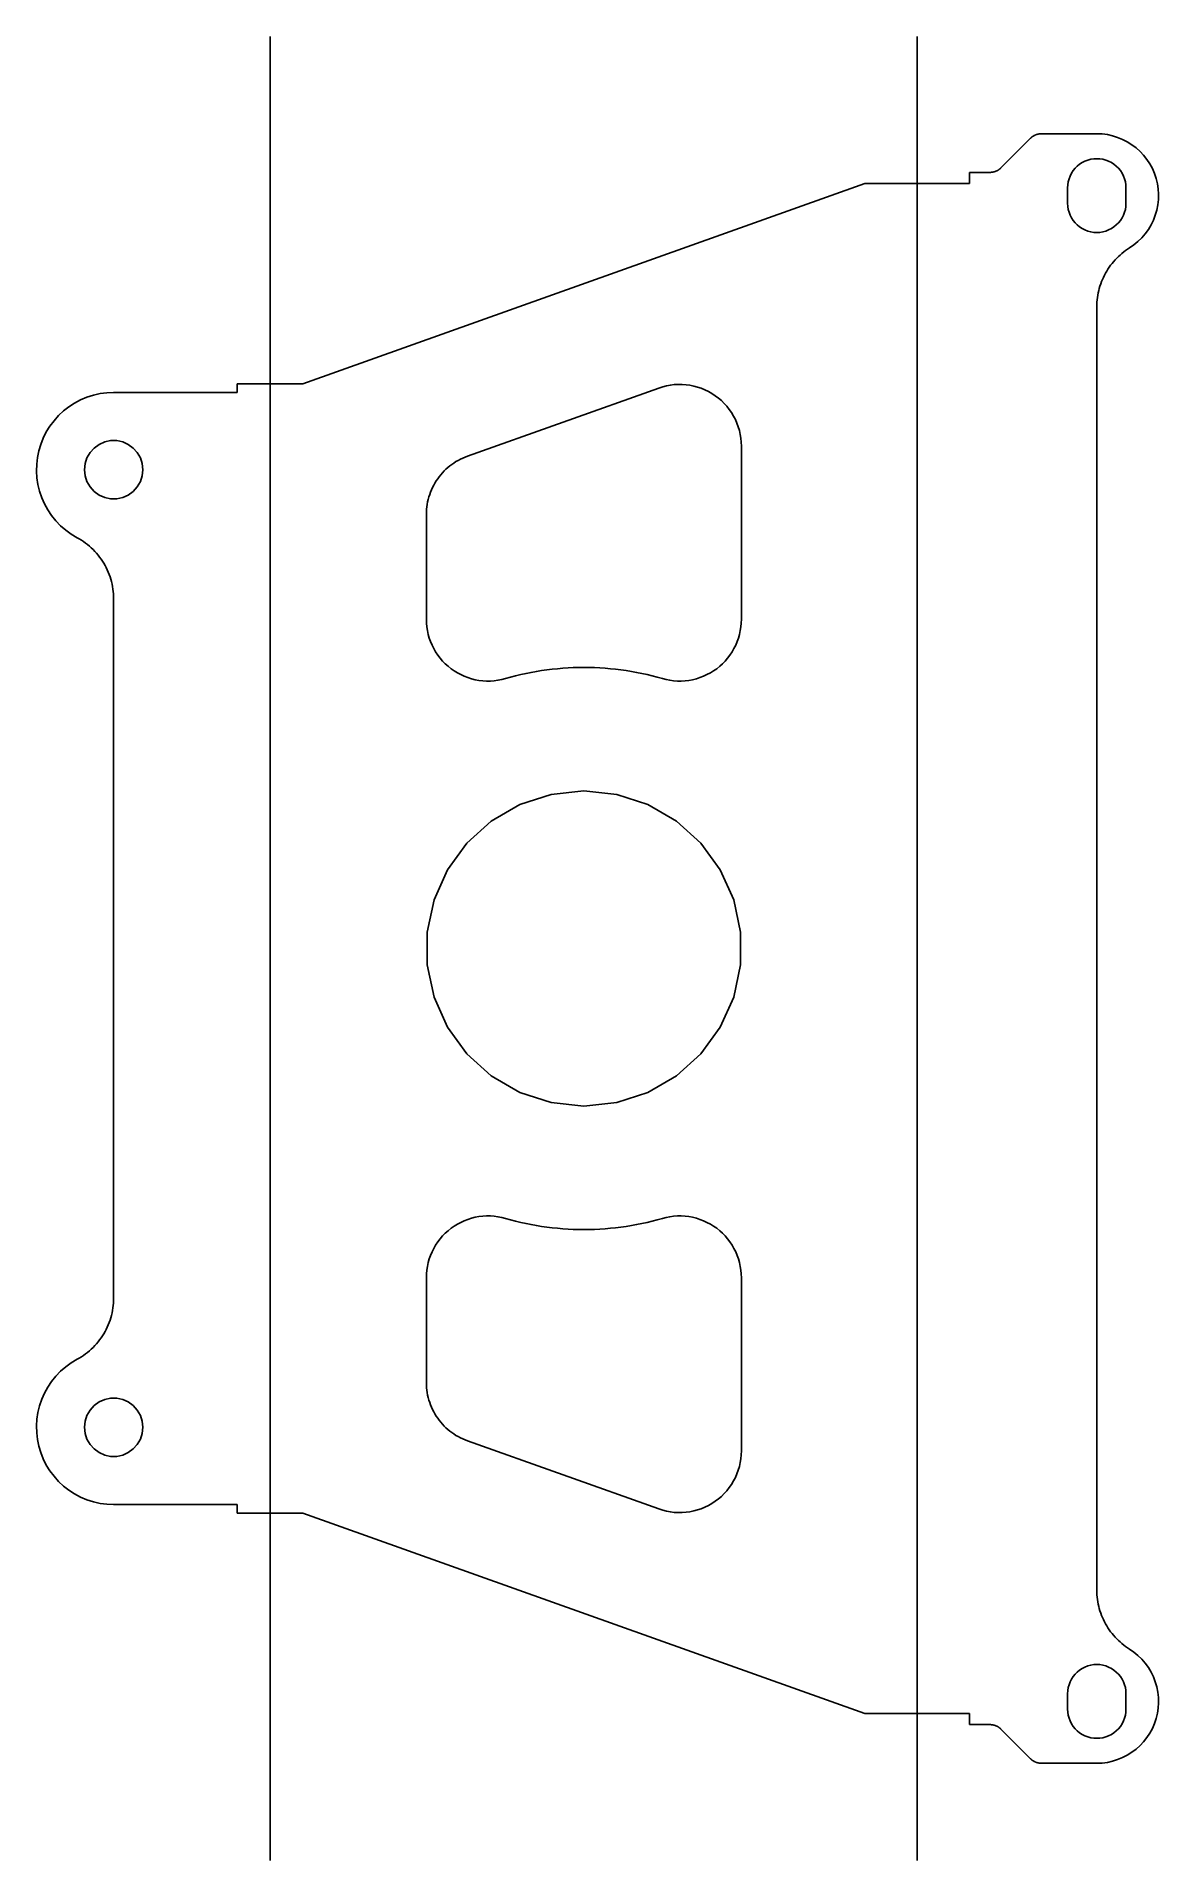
# Model space of a CAD drawing. Header units: metres. Extents: x -58 to 57, y -94 to 94.
import ezdxf

# ---------------------------------------------------------------- set-up
doc = ezdxf.new("R2010")
doc.units = ezdxf.units.M
doc.layers.add('CUT', color=3, linetype='Continuous')
doc.layers.add('FOLD', color=1, linetype='Continuous')

msp = doc.modelspace()

# ---------------------------------------------------------------- linework, layer by layer
at = {"layer": 'CUT'}
for p, q in [((44.09, 83.28), (41.05, 80.24)), ((50.9, 83.74), (45.21, 83.74)), ((37.81, 79.77), (37.81, 78.64)), ((39.93, 79.77), (37.81, 79.77)), ((27.07, 78.64), (-30.71, 58.05)), ((37.81, 78.64), (27.07, 78.64)), ((47.9, 78.18), (47.9, 76.6)), ((53.9, 76.6), (53.9, 78.18)), ((50.9, -65.94), (50.9, 65.94)), ((-50.16, 57.15), (-37.46, 57.15)), ((-37.46, 58.05), (-37.46, 57.15)), ((-30.71, 58.05), (-37.46, 58.05)), ((5.89, 57.61), (-13.79, 50.6)), ((14.37, 33.84), (14.37, 51.63)), ((-18.01, 44.62), (-18.01, 33.84)), ((-50.16, -35.93), (-50.16, 35.93)), ((-18.01, -33.84), (-18.01, -44.62)), ((14.37, -51.63), (14.37, -33.84)), ((-13.79, -50.6), (5.89, -57.61)), ((-37.46, -57.15), (-50.16, -57.15)), ((-37.46, -57.15), (-37.46, -58.05)), ((-37.46, -58.05), (-30.71, -58.05)), ((-30.71, -58.05), (27.07, -78.64)), ((47.9, -76.6), (47.9, -78.18)), ((53.9, -78.18), (53.9, -76.6)), ((27.07, -78.64), (37.81, -78.64)), ((37.81, -78.64), (37.81, -79.77)), ((37.81, -79.77), (39.93, -79.77)), ((41.05, -80.24), (44.09, -83.28)), ((45.21, -83.74), (50.9, -83.74))]:
    msp.add_line(p, q, dxfattribs=at)
for points in [[(45.21, 83.74), (45.17, 83.74), (45.13, 83.74), (45.08, 83.74), (45.04, 83.73), (45, 83.73), (44.96, 83.72), (44.92, 83.71), (44.88, 83.71), (44.84, 83.7), (44.8, 83.69), (44.76, 83.68), (44.72, 83.66), (44.68, 83.65), (44.64, 83.64), (44.6, 83.62), (44.56, 83.6), (44.53, 83.59), (44.49, 83.57), (44.45, 83.55), (44.42, 83.53), (44.38, 83.51), (44.34, 83.48), (44.31, 83.46), (44.28, 83.44), (44.24, 83.41), (44.21, 83.39), (44.18, 83.36), (44.15, 83.33), (44.12, 83.3), (44.09, 83.28)], [(54.26, 72), (54.71, 72.31), (55.14, 72.66), (55.53, 73.04), (55.89, 73.46), (56.21, 73.9), (56.49, 74.37), (56.73, 74.86), (56.92, 75.37), (57.07, 75.89), (57.18, 76.43), (57.24, 76.97), (57.25, 77.52), (57.22, 78.07), (57.13, 78.61), (57.01, 79.14), (56.83, 79.66), (56.62, 80.16), (56.36, 80.64), (56.06, 81.1), (55.72, 81.53), (55.35, 81.93), (54.94, 82.29), (54.5, 82.62), (54.04, 82.91), (53.55, 83.16), (53.05, 83.37), (52.52, 83.53), (51.99, 83.65), (51.45, 83.72), (50.9, 83.74)], [(53.9, 78.18), (53.89, 78.5), (53.84, 78.81), (53.76, 79.11), (53.64, 79.4), (53.5, 79.68), (53.33, 79.95), (53.13, 80.19), (52.91, 80.41), (52.67, 80.61), (52.4, 80.78), (52.12, 80.93), (51.83, 81.04), (51.53, 81.12), (51.22, 81.17), (50.9, 81.18), (50.59, 81.17), (50.28, 81.12), (49.97, 81.04), (49.68, 80.93), (49.4, 80.78), (49.14, 80.61), (48.89, 80.41), (48.67, 80.19), (48.47, 79.95), (48.3, 79.68), (48.16, 79.4), (48.05, 79.11), (47.97, 78.81), (47.92, 78.5), (47.9, 78.18)], [(41.05, 80.24), (41.02, 80.21), (40.99, 80.18), (40.96, 80.15), (40.92, 80.13), (40.89, 80.1), (40.86, 80.08), (40.82, 80.05), (40.79, 80.03), (40.76, 80.01), (40.72, 79.98), (40.68, 79.96), (40.65, 79.94), (40.61, 79.93), (40.57, 79.91), (40.53, 79.89), (40.49, 79.88), (40.46, 79.86), (40.42, 79.85), (40.38, 79.84), (40.34, 79.83), (40.3, 79.82), (40.26, 79.81), (40.21, 79.8), (40.17, 79.79), (40.13, 79.79), (40.09, 79.78), (40.05, 79.78), (40.01, 79.77), (39.97, 79.77), (39.93, 79.77)], [(47.9, 76.6), (47.92, 76.28), (47.97, 75.97), (48.05, 75.67), (48.16, 75.38), (48.3, 75.1), (48.47, 74.83), (48.67, 74.59), (48.89, 74.37), (49.14, 74.17), (49.4, 74), (49.68, 73.86), (49.97, 73.74), (50.28, 73.66), (50.59, 73.61), (50.9, 73.6), (51.22, 73.61), (51.53, 73.66), (51.83, 73.74), (52.12, 73.86), (52.4, 74), (52.67, 74.17), (52.91, 74.37), (53.13, 74.59), (53.33, 74.83), (53.5, 75.1), (53.64, 75.38), (53.76, 75.67), (53.84, 75.97), (53.89, 76.28), (53.9, 76.6)], [(50.9, 65.94), (50.91, 66.18), (50.92, 66.43), (50.94, 66.67), (50.97, 66.9), (51, 67.14), (51.05, 67.38), (51.1, 67.62), (51.16, 67.85), (51.23, 68.08), (51.31, 68.31), (51.39, 68.54), (51.48, 68.76), (51.58, 68.98), (51.69, 69.2), (51.8, 69.41), (51.92, 69.62), (52.05, 69.82), (52.18, 70.02), (52.32, 70.22), (52.47, 70.41), (52.62, 70.59), (52.78, 70.77), (52.95, 70.95), (53.12, 71.12), (53.3, 71.28), (53.48, 71.44), (53.67, 71.59), (53.86, 71.73), (54.06, 71.87), (54.26, 72)], [(-50.16, 57.15), (-50.86, 57.12), (-51.55, 57.03), (-52.23, 56.87), (-52.9, 56.66), (-53.55, 56.39), (-54.17, 56.06), (-54.75, 55.68), (-55.31, 55.25), (-55.82, 54.77), (-56.29, 54.25), (-56.71, 53.69), (-57.08, 53.1), (-57.39, 52.47), (-57.65, 51.82), (-57.85, 51.15), (-57.99, 50.47), (-58.07, 49.77), (-58.09, 49.07), (-58.05, 48.37), (-57.94, 47.68), (-57.78, 47), (-57.55, 46.33), (-57.27, 45.69), (-56.93, 45.08), (-56.54, 44.5), (-56.1, 43.95), (-55.61, 43.45), (-55.08, 42.99), (-54.52, 42.58), (-53.92, 42.22)], [(14.37, 51.63), (14.36, 52.04), (14.32, 52.44), (14.26, 52.84), (14.17, 53.23), (14.05, 53.62), (13.91, 54), (13.75, 54.37), (13.56, 54.73), (13.36, 55.08), (13.12, 55.41), (12.87, 55.73), (12.6, 56.03), (12.31, 56.31), (12.01, 56.58), (11.68, 56.82), (11.34, 57.04), (10.99, 57.24), (10.63, 57.42), (10.25, 57.58), (9.87, 57.71), (9.48, 57.81), (9.08, 57.89), (8.68, 57.95), (8.28, 57.98), (7.87, 57.98), (7.47, 57.96), (7.07, 57.91), (6.67, 57.84), (6.28, 57.74), (5.89, 57.61)], [(-47.16, 49.21), (-47.22, 48.59), (-47.41, 47.99), (-47.73, 47.45), (-48.15, 46.98), (-48.66, 46.61), (-49.23, 46.36), (-49.84, 46.23), (-50.47, 46.23), (-51.08, 46.36), (-51.66, 46.61), (-52.16, 46.98), (-52.58, 47.45), (-52.9, 47.99), (-53.09, 48.59), (-53.16, 49.21), (-53.09, 49.84), (-52.9, 50.43), (-52.58, 50.98), (-52.16, 51.44), (-51.66, 51.81), (-51.08, 52.07), (-50.47, 52.2), (-49.84, 52.2), (-49.23, 52.07), (-48.66, 51.81), (-48.15, 51.44), (-47.73, 50.98), (-47.41, 50.43), (-47.22, 49.84), (-47.16, 49.21)], [(-13.79, 50.6), (-14.04, 50.51), (-14.28, 50.41), (-14.51, 50.29), (-14.74, 50.17), (-14.97, 50.04), (-15.18, 49.9), (-15.4, 49.75), (-15.61, 49.6), (-15.81, 49.43), (-16, 49.26), (-16.19, 49.08), (-16.36, 48.89), (-16.53, 48.69), (-16.7, 48.49), (-16.85, 48.28), (-17, 48.06), (-17.13, 47.84), (-17.26, 47.62), (-17.38, 47.38), (-17.49, 47.15), (-17.59, 46.91), (-17.67, 46.66), (-17.75, 46.41), (-17.82, 46.16), (-17.88, 45.91), (-17.93, 45.65), (-17.96, 45.4), (-17.99, 45.14), (-18.01, 44.88), (-18.01, 44.62)], [(-50.16, 35.93), (-50.16, 36.19), (-50.17, 36.44), (-50.2, 36.7), (-50.23, 36.95), (-50.27, 37.21), (-50.32, 37.46), (-50.38, 37.71), (-50.45, 37.95), (-50.53, 38.2), (-50.61, 38.44), (-50.71, 38.68), (-50.81, 38.91), (-50.92, 39.15), (-51.04, 39.37), (-51.17, 39.6), (-51.3, 39.81), (-51.45, 40.03), (-51.6, 40.23), (-51.75, 40.44), (-51.92, 40.63), (-52.09, 40.82), (-52.27, 41.01), (-52.46, 41.18), (-52.65, 41.35), (-52.85, 41.52), (-53.05, 41.67), (-53.26, 41.82), (-53.47, 41.96), (-53.69, 42.1), (-53.92, 42.22)], [(-9.89, 27.74), (-10.27, 27.64), (-10.65, 27.57), (-11.04, 27.52), (-11.43, 27.49), (-11.83, 27.49), (-12.22, 27.51), (-12.61, 27.56), (-12.99, 27.63), (-13.38, 27.73), (-13.75, 27.84), (-14.12, 27.98), (-14.47, 28.15), (-14.82, 28.33), (-15.15, 28.54), (-15.47, 28.76), (-15.78, 29.01), (-16.07, 29.27), (-16.35, 29.55), (-16.6, 29.85), (-16.84, 30.16), (-17.06, 30.49), (-17.25, 30.83), (-17.43, 31.18), (-17.58, 31.54), (-17.71, 31.91), (-17.82, 32.29), (-17.9, 32.67), (-17.96, 33.06), (-18, 33.45), (-18.01, 33.84)], [(14.37, 33.84), (14.36, 33.45), (14.32, 33.06), (14.26, 32.67), (14.18, 32.29), (14.07, 31.91), (13.94, 31.54), (13.79, 31.18), (13.61, 30.83), (13.42, 30.49), (13.2, 30.16), (12.96, 29.85), (12.71, 29.55), (12.43, 29.27), (12.14, 29.01), (11.83, 28.76), (11.51, 28.54), (11.18, 28.33), (10.83, 28.15), (10.48, 27.98), (10.11, 27.84), (9.74, 27.73), (9.35, 27.63), (8.97, 27.56), (8.58, 27.51), (8.19, 27.49), (7.79, 27.49), (7.4, 27.52), (7.01, 27.57), (6.63, 27.64), (6.25, 27.74)], [(-9.89, 27.74), (-9.36, 27.89), (-8.84, 28.03), (-8.31, 28.15), (-7.77, 28.27), (-7.24, 28.38), (-6.7, 28.48), (-6.17, 28.56), (-5.63, 28.64), (-5.08, 28.71), (-4.54, 28.76), (-4, 28.81), (-3.45, 28.85), (-2.91, 28.87), (-2.37, 28.89), (-1.82, 28.89), (-1.27, 28.89), (-0.73, 28.87), (-0.19, 28.85), (0.36, 28.81), (0.9, 28.76), (1.44, 28.71), (1.99, 28.64), (2.52, 28.56), (3.06, 28.48), (3.6, 28.38), (4.13, 28.27), (4.67, 28.15), (5.2, 28.03), (5.72, 27.89), (6.25, 27.74)], [(-1.82, -16.19), (-5.19, -15.84), (-8.41, -14.79), (-11.34, -13.1), (-13.85, -10.83), (-15.84, -8.1), (-17.22, -5), (-17.92, -1.69), (-17.92, 1.69), (-17.22, 5), (-15.84, 8.1), (-13.85, 10.83), (-11.34, 13.1), (-8.41, 14.79), (-5.19, 15.84), (-1.82, 16.19), (1.55, 15.84), (4.77, 14.79), (7.7, 13.1), (10.21, 10.83), (12.2, 8.1), (13.58, 5), (14.28, 1.69), (14.28, -1.69), (13.58, -5), (12.2, -8.1), (10.21, -10.83), (7.7, -13.1), (4.77, -14.79), (1.55, -15.84), (-1.82, -16.19)], [(-9.89, -27.74), (-10.27, -27.64), (-10.65, -27.57), (-11.04, -27.52), (-11.43, -27.49), (-11.83, -27.49), (-12.22, -27.51), (-12.61, -27.56), (-12.99, -27.63), (-13.38, -27.73), (-13.75, -27.84), (-14.12, -27.98), (-14.47, -28.15), (-14.82, -28.33), (-15.15, -28.54), (-15.47, -28.76), (-15.78, -29.01), (-16.07, -29.27), (-16.35, -29.55), (-16.6, -29.85), (-16.84, -30.16), (-17.06, -30.49), (-17.25, -30.83), (-17.43, -31.18), (-17.58, -31.54), (-17.71, -31.91), (-17.82, -32.29), (-17.9, -32.67), (-17.96, -33.06), (-18, -33.45), (-18.01, -33.84)], [(-9.89, -27.74), (-9.36, -27.89), (-8.84, -28.03), (-8.31, -28.15), (-7.77, -28.27), (-7.24, -28.38), (-6.7, -28.48), (-6.17, -28.56), (-5.63, -28.64), (-5.08, -28.71), (-4.54, -28.76), (-4, -28.81), (-3.45, -28.85), (-2.91, -28.87), (-2.37, -28.89), (-1.82, -28.89), (-1.27, -28.89), (-0.73, -28.87), (-0.19, -28.85), (0.36, -28.81), (0.9, -28.76), (1.44, -28.71), (1.99, -28.64), (2.52, -28.56), (3.06, -28.48), (3.6, -28.38), (4.13, -28.27), (4.67, -28.15), (5.2, -28.03), (5.72, -27.89), (6.25, -27.74)], [(14.37, -33.84), (14.36, -33.45), (14.32, -33.06), (14.26, -32.67), (14.18, -32.29), (14.07, -31.91), (13.94, -31.54), (13.79, -31.18), (13.61, -30.83), (13.42, -30.49), (13.2, -30.16), (12.96, -29.85), (12.71, -29.55), (12.43, -29.27), (12.14, -29.01), (11.83, -28.76), (11.51, -28.54), (11.18, -28.33), (10.83, -28.15), (10.48, -27.98), (10.11, -27.84), (9.74, -27.73), (9.35, -27.63), (8.97, -27.56), (8.58, -27.51), (8.19, -27.49), (7.79, -27.49), (7.4, -27.52), (7.01, -27.57), (6.63, -27.64), (6.25, -27.74)], [(-53.92, -42.22), (-53.69, -42.1), (-53.47, -41.96), (-53.26, -41.82), (-53.05, -41.67), (-52.85, -41.52), (-52.65, -41.35), (-52.46, -41.18), (-52.27, -41.01), (-52.09, -40.82), (-51.92, -40.63), (-51.75, -40.44), (-51.6, -40.23), (-51.45, -40.03), (-51.3, -39.81), (-51.17, -39.6), (-51.04, -39.37), (-50.92, -39.15), (-50.81, -38.91), (-50.71, -38.68), (-50.61, -38.44), (-50.53, -38.2), (-50.45, -37.95), (-50.38, -37.71), (-50.32, -37.46), (-50.27, -37.21), (-50.23, -36.95), (-50.2, -36.7), (-50.17, -36.44), (-50.16, -36.19), (-50.16, -35.93)], [(-53.92, -42.22), (-54.52, -42.58), (-55.08, -42.99), (-55.61, -43.45), (-56.1, -43.95), (-56.54, -44.5), (-56.93, -45.08), (-57.27, -45.69), (-57.55, -46.33), (-57.78, -47), (-57.94, -47.68), (-58.05, -48.37), (-58.09, -49.07), (-58.07, -49.77), (-57.99, -50.47), (-57.85, -51.15), (-57.65, -51.82), (-57.39, -52.47), (-57.08, -53.1), (-56.71, -53.69), (-56.29, -54.25), (-55.82, -54.77), (-55.31, -55.25), (-54.75, -55.68), (-54.17, -56.06), (-53.55, -56.39), (-52.9, -56.66), (-52.23, -56.87), (-51.55, -57.03), (-50.86, -57.12), (-50.16, -57.15)], [(-18.01, -44.62), (-18.01, -44.88), (-17.99, -45.14), (-17.96, -45.4), (-17.93, -45.65), (-17.88, -45.91), (-17.82, -46.16), (-17.75, -46.41), (-17.67, -46.66), (-17.59, -46.91), (-17.49, -47.15), (-17.38, -47.38), (-17.26, -47.62), (-17.13, -47.84), (-17, -48.06), (-16.85, -48.28), (-16.7, -48.49), (-16.53, -48.69), (-16.36, -48.89), (-16.19, -49.08), (-16, -49.26), (-15.81, -49.43), (-15.61, -49.6), (-15.4, -49.75), (-15.18, -49.9), (-14.97, -50.04), (-14.74, -50.17), (-14.51, -50.29), (-14.28, -50.41), (-14.04, -50.51), (-13.79, -50.6)], [(-47.16, -49.21), (-47.22, -49.84), (-47.41, -50.43), (-47.73, -50.98), (-48.15, -51.44), (-48.66, -51.81), (-49.23, -52.07), (-49.84, -52.2), (-50.47, -52.2), (-51.08, -52.07), (-51.66, -51.81), (-52.16, -51.44), (-52.58, -50.98), (-52.9, -50.43), (-53.09, -49.84), (-53.16, -49.21), (-53.09, -48.59), (-52.9, -47.99), (-52.58, -47.45), (-52.16, -46.98), (-51.66, -46.61), (-51.08, -46.36), (-50.47, -46.23), (-49.84, -46.23), (-49.23, -46.36), (-48.66, -46.61), (-48.15, -46.98), (-47.73, -47.45), (-47.41, -47.99), (-47.22, -48.59), (-47.16, -49.21)], [(14.37, -51.63), (14.36, -52.04), (14.32, -52.44), (14.26, -52.84), (14.17, -53.23), (14.05, -53.62), (13.91, -54), (13.75, -54.37), (13.56, -54.73), (13.36, -55.08), (13.12, -55.41), (12.87, -55.73), (12.6, -56.03), (12.31, -56.31), (12.01, -56.58), (11.68, -56.82), (11.34, -57.04), (10.99, -57.24), (10.63, -57.42), (10.25, -57.58), (9.87, -57.71), (9.48, -57.81), (9.08, -57.89), (8.68, -57.95), (8.28, -57.98), (7.87, -57.98), (7.47, -57.96), (7.07, -57.91), (6.67, -57.84), (6.28, -57.74), (5.89, -57.61)], [(54.26, -72), (54.06, -71.87), (53.86, -71.73), (53.67, -71.59), (53.48, -71.44), (53.3, -71.28), (53.12, -71.12), (52.95, -70.95), (52.78, -70.77), (52.62, -70.59), (52.47, -70.41), (52.32, -70.22), (52.18, -70.02), (52.05, -69.82), (51.92, -69.62), (51.8, -69.41), (51.69, -69.2), (51.58, -68.98), (51.48, -68.76), (51.39, -68.54), (51.31, -68.31), (51.23, -68.08), (51.16, -67.85), (51.1, -67.62), (51.05, -67.38), (51, -67.14), (50.97, -66.9), (50.94, -66.67), (50.92, -66.43), (50.91, -66.18), (50.9, -65.94)], [(50.9, -83.74), (51.45, -83.72), (51.99, -83.65), (52.52, -83.53), (53.05, -83.37), (53.55, -83.16), (54.04, -82.91), (54.5, -82.62), (54.94, -82.29), (55.35, -81.93), (55.72, -81.53), (56.06, -81.1), (56.36, -80.64), (56.62, -80.16), (56.83, -79.66), (57.01, -79.14), (57.13, -78.61), (57.22, -78.07), (57.25, -77.52), (57.24, -76.97), (57.18, -76.43), (57.07, -75.89), (56.92, -75.37), (56.73, -74.86), (56.49, -74.37), (56.21, -73.9), (55.89, -73.46), (55.53, -73.04), (55.14, -72.66), (54.71, -72.31), (54.26, -72)], [(53.9, -76.6), (53.89, -76.28), (53.84, -75.97), (53.76, -75.67), (53.64, -75.38), (53.5, -75.1), (53.33, -74.83), (53.13, -74.59), (52.91, -74.37), (52.67, -74.17), (52.4, -74), (52.12, -73.86), (51.83, -73.74), (51.53, -73.66), (51.22, -73.61), (50.9, -73.6), (50.59, -73.61), (50.28, -73.66), (49.97, -73.74), (49.68, -73.86), (49.4, -74), (49.14, -74.17), (48.89, -74.37), (48.67, -74.59), (48.47, -74.83), (48.3, -75.1), (48.16, -75.38), (48.05, -75.67), (47.97, -75.97), (47.92, -76.28), (47.9, -76.6)], [(47.9, -78.18), (47.92, -78.5), (47.97, -78.81), (48.05, -79.11), (48.16, -79.4), (48.3, -79.68), (48.47, -79.95), (48.67, -80.19), (48.89, -80.41), (49.14, -80.61), (49.4, -80.78), (49.68, -80.93), (49.97, -81.04), (50.28, -81.12), (50.59, -81.17), (50.9, -81.18), (51.22, -81.17), (51.53, -81.12), (51.83, -81.04), (52.12, -80.93), (52.4, -80.78), (52.67, -80.61), (52.91, -80.41), (53.13, -80.19), (53.33, -79.95), (53.5, -79.68), (53.64, -79.4), (53.76, -79.11), (53.84, -78.81), (53.89, -78.5), (53.9, -78.18)], [(39.93, -79.77), (39.97, -79.77), (40.01, -79.77), (40.05, -79.78), (40.09, -79.78), (40.13, -79.79), (40.17, -79.79), (40.21, -79.8), (40.26, -79.81), (40.3, -79.82), (40.34, -79.83), (40.38, -79.84), (40.42, -79.85), (40.46, -79.86), (40.49, -79.88), (40.53, -79.89), (40.57, -79.91), (40.61, -79.93), (40.65, -79.94), (40.68, -79.96), (40.72, -79.98), (40.76, -80.01), (40.79, -80.03), (40.82, -80.05), (40.86, -80.08), (40.89, -80.1), (40.92, -80.13), (40.96, -80.15), (40.99, -80.18), (41.02, -80.21), (41.05, -80.24)], [(44.09, -83.28), (44.12, -83.3), (44.15, -83.33), (44.18, -83.36), (44.21, -83.39), (44.24, -83.41), (44.28, -83.44), (44.31, -83.46), (44.34, -83.48), (44.38, -83.51), (44.42, -83.53), (44.45, -83.55), (44.49, -83.57), (44.53, -83.59), (44.56, -83.6), (44.6, -83.62), (44.64, -83.64), (44.68, -83.65), (44.72, -83.66), (44.76, -83.68), (44.8, -83.69), (44.84, -83.7), (44.88, -83.71), (44.92, -83.71), (44.96, -83.72), (45, -83.73), (45.04, -83.73), (45.08, -83.74), (45.13, -83.74), (45.17, -83.74), (45.21, -83.74)]]:
    msp.add_lwpolyline(points, dxfattribs=at)
at = {"layer": 'FOLD'}
for p, q in [((-34.08, -93.74), (-34.08, 93.74)), ((32.44, 93.74), (32.44, -93.74))]:
    msp.add_line(p, q, dxfattribs=at)

doc.saveas('drawing.dxf')
